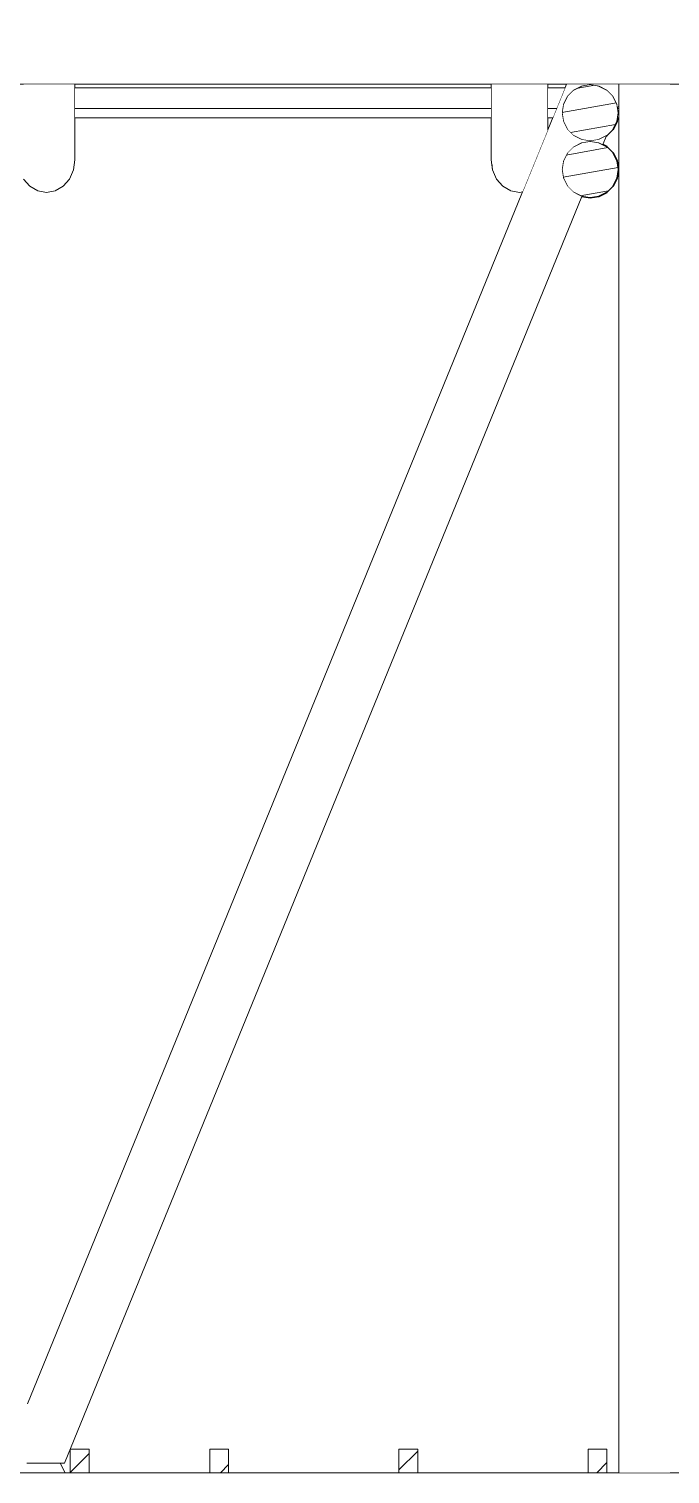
# Model space of a CAD drawing. Header units: millimetres. Extents: x -71878 to 121433, y -67383 to 83273.
# Drawn here: x 8649 to 10005, y -62705 to -59652 of the extents above; entities that cross this region are included whole.
import ezdxf

# ---------------------------------------------------------------- set-up
doc = ezdxf.new("R2010")
doc.units = ezdxf.units.MM
doc.header["$MEASUREMENT"] = 0
doc.set_wipeout_variables(frame=1)
doc.linetypes.add('Wipeout_Contour', pattern=[1000, 0, -1000])
for name, color, linetype in [('COLUMNAS', 7, 'Continuous'), ('ENTIRADO', 7, 'Continuous'), ('Vigas', 7, 'Continuous')]:
    doc.layers.add(name, color=color, linetype=linetype)
for name, color, linetype, lineweight, true_color in [('COLUMNAS_Pluma_Nº__23', 7, 'Continuous', 5, 0x646464), ('ENTIRADO_Pluma_Nº__23', 7, 'Continuous', 5, 0x646464), ('Vigas_Pluma_Nº__23', 7, 'Continuous', 5, 0x646464)]:
    doc.layers.add(name, color=color, linetype=linetype, lineweight=lineweight, true_color=true_color)
doc.layers.add('ENTIRADO_Pluma_Nº__21', color=7, linetype='Continuous', lineweight=5)
doc.layers.add('Vigas_Pluma_Nº__81', color=7, linetype='Continuous', lineweight=30)
pattern_1 = [(10, (-22368.785, -65222.404), (-7.81417, 44.31635), [])]
pattern_2 = [(45, (-22368.78, -65222.4), (-79.5495, 79.5495), []), (45, (-22395.3, -65195.89), (-79.5495, 79.5495), [])]

msp = doc.modelspace()

# ---------------------------------------------------------------- hatches: boundary and pattern name
at = {"layer": 'Vigas', "linetype": 'Continuous', "lineweight": 0, "true_color": 0xffffff}
h = msp.add_hatch(dxfattribs=at)
h.set_pattern_fill('WOOD_0001', style=0, pattern_type=2)
h.set_pattern_definition(pattern_1)
h.paths.add_polyline_path([(9895.751, -59829.01), (9892.814, -59810.469), (9884.292, -59793.743), (9871.018, -59780.469), (9854.292, -59771.947), (9835.751, -59769.01), (9817.21, -59771.947), (9800.484, -59780.469), (9787.21, -59793.743), (9778.687, -59810.469), (9775.751, -59829.01), (9778.687, -59847.551), (9787.21, -59864.277), (9800.484, -59877.551), (9817.21, -59886.074), (9835.751, -59889.01), (9854.292, -59886.074), (9871.018, -59877.551), (9884.292, -59864.277), (9892.814, -59847.551)])
h = msp.add_hatch(dxfattribs=at)
h.set_pattern_fill('WOOD_0001', style=0, pattern_type=2)
h.set_pattern_definition(pattern_1)
h.paths.add_polyline_path([(9895.751, -59949.01), (9892.814, -59930.469), (9884.292, -59913.743), (9871.018, -59900.469), (9854.292, -59891.947), (9835.751, -59889.01), (9817.21, -59891.947), (9800.484, -59900.469), (9787.21, -59913.743), (9778.687, -59930.469), (9775.751, -59949.01), (9778.687, -59967.551), (9787.21, -59984.277), (9800.484, -59997.551), (9817.21, -60006.074), (9835.751, -60009.01), (9854.292, -60006.074), (9871.018, -59997.551), (9884.292, -59984.277), (9892.814, -59967.551)])

# ---------------------------------------------------------------- linework, layer by layer
at = {"layer": 'Vigas_Pluma_Nº__81', "linetype": 'Continuous', "flags": 128}
for points in [[(9778.687, -59847.551), (9787.21, -59864.277), (9800.484, -59877.551), (9817.21, -59886.074), (9835.751, -59889.01), (9854.292, -59886.074), (9871.018, -59877.551), (9884.292, -59864.277), (9892.814, -59847.551), (9895.751, -59829.01), (9892.814, -59810.469), (9884.292, -59793.743), (9871.018, -59780.469), (9854.292, -59771.947), (9835.751, -59769.01), (9817.21, -59771.947), (9800.484, -59780.469), (9787.21, -59793.743), (9778.687, -59810.469), (9775.751, -59829.01)], [(9778.687, -59967.551), (9787.21, -59984.277), (9800.484, -59997.551), (9817.21, -60006.074), (9835.751, -60009.01), (9854.292, -60006.074), (9871.018, -59997.551), (9884.292, -59984.277), (9892.814, -59967.551), (9895.751, -59949.01), (9892.814, -59930.469), (9884.292, -59913.743), (9871.018, -59900.469), (9854.292, -59891.947), (9835.751, -59889.01), (9817.21, -59891.947), (9800.484, -59900.469), (9787.21, -59913.743), (9778.687, -59930.469), (9775.751, -59949.01)]]:
    msp.add_lwpolyline(points, close=True, dxfattribs=at)

# ---------------------------------------------------------------- wipeouts: each hides what was drawn before it
at = {"color": 254, "linetype": 'Wipeout_Contour', "lineweight": 0, "ltscale": 124474.269873}
msp.add_wipeout([(8630.778, -62682.404), (8641.516, -62702.404), (8662.749, -62702.404), (8652.011, -62682.404)], dxfattribs=at).dxf.layer = 'COLUMNAS'
at = {"color": 254, "linetype": 'Wipeout_Contour', "lineweight": 0, "ltscale": 131353.913931}
msp.add_wipeout([(17919.783, -59727.551), (2038.739, -59727.551), (2038.739, -59744.277), (17919.783, -59744.277)], dxfattribs=at).dxf.layer = 'Vigas'

# ---------------------------------------------------------------- next in the draw order: wipeouts: each hides what was drawn before it
at = {"color": 254, "linetype": 'Wipeout_Contour', "lineweight": 0, "ltscale": 124557.938329}
msp.add_wipeout([(8652.011, -62682.404), (8662.749, -62702.404), (8683.489, -62702.404), (8672.751, -62682.404)], dxfattribs=at).dxf.layer = 'COLUMNAS'
at = {"color": 254, "linetype": 'Wipeout_Contour', "lineweight": 0, "ltscale": 131366.427303}
msp.add_wipeout([(17919.783, -59709.01), (2038.739, -59709.01), (2038.739, -59727.551), (17919.783, -59727.551)], dxfattribs=at).dxf.layer = 'Vigas'
at = {"color": 254, "linetype": 'Wipeout_Contour', "lineweight": 0, "ltscale": 131331.564334}
msp.add_wipeout([(2038.739, -59766.074), (2038.739, -59769.01), (17919.783, -59769.01), (17919.783, -59766.074)], dxfattribs=at).dxf.layer = 'Vigas'

# ---------------------------------------------------------------- next in the draw order: wipeouts: each hides what was drawn before it
at = {"color": 254, "linetype": 'Wipeout_Contour', "lineweight": 0, "ltscale": 124635.592085}
msp.add_wipeout([(8690.967, -62682.404), (8672.751, -62682.404), (8683.489, -62702.404), (8701.705, -62702.404)], dxfattribs=at).dxf.layer = 'COLUMNAS'
at = {"color": 254, "linetype": 'Wipeout_Contour', "lineweight": 0, "ltscale": 131379.625339}
msp.add_wipeout([(2038.739, -59709.01), (17919.783, -59709.01), (17919.783, -59690.469), (2038.739, -59690.469)], dxfattribs=at).dxf.layer = 'Vigas'
at = {"color": 254, "linetype": 'Wipeout_Contour', "lineweight": 0, "ltscale": 131335.604052}
msp.add_wipeout([(2038.739, -59757.551), (2038.739, -59766.074), (17919.783, -59766.074), (17919.783, -59757.551)], dxfattribs=at).dxf.layer = 'Vigas'

# ---------------------------------------------------------------- next in the draw order: wipeouts: each hides what was drawn before it
at = {"color": 254, "linetype": 'Wipeout_Contour', "lineweight": 0, "ltscale": 124699.629551}
msp.add_wipeout([(8704.875, -62682.404), (8690.967, -62682.404), (8701.705, -62702.404), (8715.613, -62702.404)], dxfattribs=at).dxf.layer = 'COLUMNAS'
at = {"color": 254, "linetype": 'Wipeout_Contour', "lineweight": 0, "ltscale": 131392.216111}
msp.add_wipeout([(17919.783, -59673.743), (2038.739, -59673.743), (2038.739, -59690.469), (17919.783, -59690.469)], dxfattribs=at).dxf.layer = 'Vigas'
at = {"color": 254, "linetype": 'Wipeout_Contour', "lineweight": 0, "ltscale": 131343.299086}
msp.add_wipeout([(17919.783, -59744.277), (2038.739, -59744.277), (2038.739, -59757.551), (17919.783, -59757.551)], dxfattribs=at).dxf.layer = 'Vigas'

# ---------------------------------------------------------------- next in the draw order: linework, layer by layer
at = {"layer": 'Vigas_Pluma_Nº__23', "linetype": 'Continuous'}
msp.add_line((17919.783, -59769.01), (2038.739, -59769.01), dxfattribs=at)

# ---------------------------------------------------------------- next in the draw order: wipeouts: each hides what was drawn before it
at = {"color": 254, "linetype": 'Wipeout_Contour', "lineweight": 0, "ltscale": 124743.782343}
msp.add_wipeout([(8704.875, -62682.404), (8715.613, -62702.404), (8723.854, -62702.404), (8713.116, -62682.404)], dxfattribs=at).dxf.layer = 'COLUMNAS'
at = {"color": 254, "linetype": 'Wipeout_Contour', "lineweight": 0, "ltscale": 131402.956096}
msp.add_wipeout([(17919.783, -59660.469), (2038.739, -59660.469), (2038.739, -59673.743), (17919.783, -59673.743)], dxfattribs=at).dxf.layer = 'Vigas'

# ---------------------------------------------------------------- next in the draw order: wipeouts: each hides what was drawn before it
at = {"color": 254, "linetype": 'Wipeout_Contour', "lineweight": 0, "ltscale": 158618.252172}
msp.add_wipeout([(8645.466, -62570.763), (9790.336, -59769.01), (9785.485, -59769.01), (8646.161, -62557.191), (8646.483, -62558.298)], dxfattribs=at).dxf.layer = 'COLUMNAS'
at = {"color": 254, "linetype": 'Wipeout_Contour', "lineweight": 0, "ltscale": 124763.728225}
msp.add_wipeout([(8713.116, -62682.404), (8723.854, -62702.404), (8725.619, -62702.404), (8714.881, -62682.404)], dxfattribs=at).dxf.layer = 'COLUMNAS'
at = {"color": 254, "linetype": 'Wipeout_Contour', "lineweight": 0, "ltscale": 131410.776228}
msp.add_wipeout([(2038.739, -59651.947), (2038.739, -59660.469), (17919.783, -59660.469), (17919.783, -59651.947)], dxfattribs=at).dxf.layer = 'Vigas'

# ---------------------------------------------------------------- next in the draw order: linework, layer by layer
at = {"layer": 'COLUMNAS_Pluma_Nº__23', "linetype": 'Continuous'}
msp.add_line((8725.619, -62702.404), (8714.881, -62682.404), dxfattribs=at)

# ---------------------------------------------------------------- next in the draw order: wipeouts: each hides what was drawn before it
at = {"color": 254, "linetype": 'Wipeout_Contour', "lineweight": 0, "ltscale": 352764.491769}
msp.add_wipeout([(8644.57, -62595.988), (8643.229, -62602.42), (9775.965, -59830.362), (9775.751, -59829.01), (9778.687, -59810.469), (9787.21, -59793.743), (9793.498, -59787.455), (9801.035, -59769.01), (9790.337, -59769.01), (8645.466, -62570.763), (8645.661, -62572.114)], dxfattribs=at).dxf.layer = 'COLUMNAS'

# ---------------------------------------------------------------- next in the draw order: wipeouts: each hides what was drawn before it
at = {"color": 254, "linetype": 'Wipeout_Contour', "lineweight": 0, "ltscale": 163159.149473}
msp.add_wipeout([(9801.035, -59769.01), (9793.498, -59787.455), (9800.484, -59780.469), (9814.84, -59773.155), (9816.533, -59769.01)], dxfattribs=at).dxf.layer = 'COLUMNAS'
at = {"color": 254, "linetype": 'Wipeout_Contour', "lineweight": 0, "ltscale": 315505.038685}
msp.add_wipeout([(8610.545, -62682.404), (8626.043, -62682.404), (9781.879, -59853.816), (9778.687, -59847.551), (9775.965, -59830.362), (8643.229, -62602.42), (8641.689, -62624.55), (8633.479, -62647.887), (8619.952, -62662.241), (8618.665, -62662.533)], dxfattribs=at).dxf.layer = 'COLUMNAS'
at = {"color": 254, "linetype": 'Wipeout_Contour', "lineweight": 0, "ltscale": 129579.534955}
msp.add_wipeout([(16584.026, -62702.404), (3263.42, -62702.404), (3263.42, -62705.341), (16584.026, -62705.341)], dxfattribs=at).dxf.layer = 'Vigas'

# ---------------------------------------------------------------- next in the draw order: linework, layer by layer
at = {"layer": 'ENTIRADO_Pluma_Nº__21', "linetype": 'Continuous'}
for p, q in [((9871.203, -62652.404), (9871.203, -62702.404)), ((8776.424, -62702.404), (8736.424, -62702.404)), ((9071.203, -62702.404), (9031.203, -62702.404)), ((9471.203, -62702.404), (9431.203, -62702.404)), ((9871.203, -62702.404), (9831.203, -62702.404))]:
    msp.add_line(p, q, dxfattribs=at)
at = {"layer": 'Vigas_Pluma_Nº__23', "linetype": 'Continuous'}
for p, q in [((8736.424, -62702.404), (8562.946, -62702.404)), ((9031.203, -62702.404), (8776.424, -62702.404)), ((9431.203, -62702.404), (9071.203, -62702.404)), ((9831.203, -62702.404), (9471.203, -62702.404)), ((10231.203, -62702.404), (9871.203, -62702.404))]:
    msp.add_line(p, q, dxfattribs=at)

# ---------------------------------------------------------------- next in the draw order: wipeouts: each hides what was drawn before it
at = {"color": 254, "linetype": 'Wipeout_Contour', "lineweight": 0, "ltscale": 163255.50088}
msp.add_wipeout([(9814.84, -59773.155), (9817.21, -59771.947), (9835.284, -59769.084), (9835.314, -59769.01), (9816.533, -59769.01)], dxfattribs=at).dxf.layer = 'COLUMNAS'
at = {"color": 254, "linetype": 'Wipeout_Contour', "lineweight": 0, "ltscale": 160015.628396}
msp.add_wipeout([(9781.879, -59853.816), (8626.043, -62682.404), (8644.824, -62682.404), (9793.724, -59870.791), (9787.21, -59864.277)], dxfattribs=at).dxf.layer = 'COLUMNAS'

# ---------------------------------------------------------------- next in the draw order: wipeouts: each hides what was drawn before it
at = {"color": 254, "linetype": 'Wipeout_Contour', "lineweight": 0, "ltscale": 97988.612294}
msp.add_wipeout([(9835.284, -59769.084), (9835.751, -59769.01), (9835.314, -59769.01)], dxfattribs=at).dxf.layer = 'COLUMNAS'
at = {"color": 254, "linetype": 'Wipeout_Contour', "lineweight": 0, "ltscale": 130575.782927}
msp.add_wipeout([(10004.726, -59769.01), (9991.452, -59769.01), (9991.452, -62702.404), (10004.726, -62702.404)], dxfattribs=at).dxf.layer = 'COLUMNAS'
at = {"color": 254, "linetype": 'Wipeout_Contour', "lineweight": 0, "ltscale": 355620.101337}
msp.add_wipeout([(9793.724, -59870.791), (8644.824, -62682.404), (8665.05, -62682.404), (9777.493, -59960.008), (9775.751, -59949.01), (9778.687, -59930.469), (9787.21, -59913.743), (9800.484, -59900.469), (9802.174, -59899.608), (9809.343, -59882.065), (9800.484, -59877.551)], dxfattribs=at).dxf.layer = 'COLUMNAS'

# ---------------------------------------------------------------- next in the draw order: wipeouts: each hides what was drawn before it
at = {"color": 254, "linetype": 'Wipeout_Contour', "lineweight": 0, "ltscale": 130706.270236}
msp.add_wipeout([(9855.54, -59769.01), (9835.751, -59769.01), (9854.292, -59771.947), (9854.331, -59771.967)], dxfattribs=at).dxf.layer = 'COLUMNAS'
at = {"color": 254, "linetype": 'Wipeout_Contour', "lineweight": 0, "ltscale": 130516.290631}
msp.add_wipeout([(9974.726, -62702.404), (9991.452, -62702.404), (9991.452, -59769.01), (9974.726, -59769.01)], dxfattribs=at).dxf.layer = 'COLUMNAS'
at = {"color": 254, "linetype": 'Wipeout_Contour', "lineweight": 0, "ltscale": 195743.366877}
msp.add_wipeout([(9802.174, -59899.608), (9817.21, -59891.947), (9825.533, -59890.628), (9826.775, -59887.589), (9817.21, -59886.074), (9809.343, -59882.065)], dxfattribs=at).dxf.layer = 'COLUMNAS'
at = {"color": 254, "linetype": 'Wipeout_Contour', "lineweight": 0, "ltscale": 192602.002294}
msp.add_wipeout([(9777.493, -59960.008), (8665.05, -62682.404), (8684.74, -62682.404), (9787.25, -59984.317), (9787.21, -59984.277), (9778.687, -59967.551)], dxfattribs=at).dxf.layer = 'COLUMNAS'

# ---------------------------------------------------------------- next in the draw order: linework, layer by layer
at = {"layer": 'COLUMNAS_Pluma_Nº__23', "linetype": 'Continuous'}
msp.add_line((8644.824, -62682.404), (8665.05, -62682.404), dxfattribs=at)

# ---------------------------------------------------------------- next in the draw order: wipeouts: each hides what was drawn before it
at = {"color": 254, "linetype": 'Wipeout_Contour', "lineweight": 0, "ltscale": 130761.062547}
msp.add_wipeout([(9855.54, -59769.01), (9854.331, -59771.967), (9870.628, -59780.271), (9875.23, -59769.01)], dxfattribs=at).dxf.layer = 'COLUMNAS'
at = {"color": 254, "linetype": 'Wipeout_Contour', "lineweight": 0, "ltscale": 130446.353844}
msp.add_wipeout([(9956.185, -59769.01), (9956.185, -62702.404), (9974.725, -62702.404), (9974.726, -59769.01)], dxfattribs=at).dxf.layer = 'COLUMNAS'
at = {"color": 254, "linetype": 'Wipeout_Contour', "lineweight": 0, "ltscale": 97910.952387}
msp.add_wipeout([(9826.776, -59887.589), (9825.533, -59890.628), (9835.751, -59889.01)], dxfattribs=at).dxf.layer = 'COLUMNAS'
at = {"color": 254, "linetype": 'Wipeout_Contour', "lineweight": 0, "ltscale": 127501.478473}
msp.add_wipeout([(8684.74, -62682.404), (8701.967, -62682.404), (9799.48, -59996.547), (9787.25, -59984.317)], dxfattribs=at).dxf.layer = 'COLUMNAS'

# ---------------------------------------------------------------- next in the draw order: linework, layer by layer
at = {"layer": 'COLUMNAS_Pluma_Nº__23', "linetype": 'Continuous'}
msp.add_line((8665.05, -62682.404), (8684.74, -62682.404), dxfattribs=at)

# ---------------------------------------------------------------- next in the draw order: wipeouts: each hides what was drawn before it
at = {"color": 254, "linetype": 'Wipeout_Contour', "lineweight": 0, "ltscale": 163518.620373}
msp.add_wipeout([(9875.23, -59769.01), (9870.628, -59780.271), (9871.018, -59780.469), (9882.914, -59792.365), (9892.457, -59769.01)], dxfattribs=at).dxf.layer = 'COLUMNAS'
at = {"color": 254, "linetype": 'Wipeout_Contour', "lineweight": 0, "ltscale": 130372.818611}
msp.add_wipeout([(9937.643, -59769.01), (9937.643, -62702.404), (9956.184, -62702.404), (9956.185, -59769.01)], dxfattribs=at).dxf.layer = 'COLUMNAS'
at = {"color": 254, "linetype": 'Wipeout_Contour', "lineweight": 0, "ltscale": 97944.387526}
msp.add_wipeout([(9835.751, -59889.01), (9842.956, -59890.151), (9843.953, -59887.711)], dxfattribs=at).dxf.layer = 'COLUMNAS'
at = {"color": 254, "linetype": 'Wipeout_Contour', "lineweight": 0, "ltscale": 160141.769988}
msp.add_wipeout([(8701.967, -62682.404), (8715.045, -62682.404), (9810.137, -60002.47), (9800.484, -59997.551), (9799.48, -59996.547)], dxfattribs=at).dxf.layer = 'COLUMNAS'

# ---------------------------------------------------------------- next in the draw order: wipeouts: each hides what was drawn before it
at = {"color": 254, "linetype": 'Wipeout_Contour', "lineweight": 0, "ltscale": 196283.104149}
msp.add_wipeout([(9892.457, -59769.01), (9882.914, -59792.365), (9884.292, -59793.743), (9890.472, -59805.873), (9896.185, -59791.893), (9896.185, -59769.01)], dxfattribs=at).dxf.layer = 'COLUMNAS'
at = {"color": 254, "linetype": 'Wipeout_Contour', "lineweight": 0, "ltscale": 130302.883099}
msp.add_wipeout([(9920.917, -59769.01), (9920.917, -62702.404), (9937.643, -62702.404), (9937.643, -59769.01)], dxfattribs=at).dxf.layer = 'COLUMNAS'
at = {"color": 254, "linetype": 'Wipeout_Contour', "lineweight": 0, "ltscale": 195952.481686}
msp.add_wipeout([(9842.956, -59890.151), (9854.292, -59891.947), (9855.126, -59892.372), (9858.596, -59883.88), (9854.292, -59886.074), (9843.953, -59887.711)], dxfattribs=at).dxf.layer = 'COLUMNAS'
at = {"color": 254, "linetype": 'Wipeout_Contour', "lineweight": 0, "ltscale": 127587.327312}
msp.add_wipeout([(8715.045, -62682.404), (8722.694, -62682.404), (9816.468, -60005.696), (9810.137, -60002.47)], dxfattribs=at).dxf.layer = 'COLUMNAS'

# ---------------------------------------------------------------- next in the draw order: linework, layer by layer
at = {"layer": 'COLUMNAS_Pluma_Nº__23', "linetype": 'Continuous'}
msp.add_line((8684.74, -62682.404), (8701.967, -62682.404), dxfattribs=at)

# ---------------------------------------------------------------- next in the draw order: wipeouts: each hides what was drawn before it
at = {"color": 254, "linetype": 'Wipeout_Contour', "lineweight": 0, "ltscale": 163569.421881}
msp.add_wipeout([(9890.472, -59805.873), (9892.814, -59810.469), (9893.772, -59816.516), (9896.185, -59810.612), (9896.185, -59791.893)], dxfattribs=at).dxf.layer = 'COLUMNAS'
at = {"color": 254, "linetype": 'Wipeout_Contour', "lineweight": 0, "ltscale": 130672.895004}
msp.add_wipeout([(9855.126, -59892.372), (9861.457, -59895.598), (9868.256, -59878.958), (9858.596, -59883.88)], dxfattribs=at).dxf.layer = 'COLUMNAS'
at = {"color": 254, "linetype": 'Wipeout_Contour', "lineweight": 0, "ltscale": 160208.884285}
msp.add_wipeout([(9816.468, -60005.696), (8722.694, -62682.404), (8724.165, -62682.404), (9817.749, -60006.159), (9817.21, -60006.074)], dxfattribs=at).dxf.layer = 'COLUMNAS'

# ---------------------------------------------------------------- next in the draw order: hatches: boundary and pattern name
at = {"layer": 'ENTIRADO', "linetype": 'Continuous', "lineweight": 0, "true_color": 0xffffff}
h = msp.add_hatch(dxfattribs=at)
h.set_pattern_fill('STEEL_0001', style=0, pattern_type=2)
h.set_pattern_definition(pattern_2)
h.paths.add_polyline_path([(8736.424, -62652.404), (8736.424, -62702.404), (8776.424, -62702.404), (8776.424, -62652.404)])
h = msp.add_hatch(dxfattribs=at)
h.set_pattern_fill('STEEL_0001', style=0, pattern_type=2)
h.set_pattern_definition(pattern_2)
h.paths.add_polyline_path([(9031.203, -62652.404), (9031.203, -62702.404), (9071.203, -62702.404), (9071.203, -62652.404)])
h = msp.add_hatch(dxfattribs=at)
h.set_pattern_fill('STEEL_0001', style=0, pattern_type=2)
h.set_pattern_definition(pattern_2)
h.paths.add_polyline_path([(9431.203, -62652.404), (9431.203, -62702.404), (9471.203, -62702.404), (9471.203, -62652.404)])
h = msp.add_hatch(dxfattribs=at)
h.set_pattern_fill('STEEL_0001', style=0, pattern_type=2)
h.set_pattern_definition(pattern_2)
h.paths.add_polyline_path([(9831.203, -62652.404), (9831.203, -62702.404), (9871.203, -62702.404), (9871.203, -62652.404)])

# ---------------------------------------------------------------- next in the draw order: linework, layer by layer
at = {"layer": 'COLUMNAS_Pluma_Nº__23', "linetype": 'Continuous'}
for p, q in [((8646.16, -62557.192), (9785.485, -59769.01)), ((8724.165, -62682.404), (9817.749, -60006.159)), ((8701.967, -62682.404), (8715.045, -62682.404)), ((8715.045, -62682.404), (8722.694, -62682.404)), ((8722.694, -62682.404), (8724.165, -62682.404))]:
    msp.add_line(p, q, dxfattribs=at)
at = {"layer": 'ENTIRADO_Pluma_Nº__21', "linetype": 'Continuous'}
for p, q in [((8736.424, -62652.404), (8736.424, -62702.404)), ((8776.424, -62652.404), (8736.424, -62652.404)), ((8776.424, -62652.404), (8776.424, -62702.404)), ((9031.203, -62652.404), (9031.203, -62702.404)), ((9071.203, -62652.404), (9031.203, -62652.404)), ((9071.203, -62652.404), (9071.203, -62702.404)), ((9431.203, -62652.404), (9431.203, -62702.404)), ((9471.203, -62652.404), (9431.203, -62652.404)), ((9471.203, -62652.404), (9471.203, -62702.404)), ((9831.203, -62652.404), (9831.203, -62702.404)), ((9871.203, -62652.404), (9831.203, -62652.404))]:
    msp.add_line(p, q, dxfattribs=at)

# ---------------------------------------------------------------- next in the draw order: wipeouts: each hides what was drawn before it
at = {"color": 254, "linetype": 'Wipeout_Contour', "lineweight": 0, "ltscale": 130855.204897}
msp.add_wipeout([(9893.772, -59816.516), (9894.183, -59819.11), (9896.185, -59814.211), (9896.185, -59810.612)], dxfattribs=at).dxf.layer = 'COLUMNAS'
at = {"color": 254, "linetype": 'Wipeout_Contour', "lineweight": 0, "ltscale": 130691.873234}
msp.add_wipeout([(9868.256, -59878.958), (9861.457, -59895.598), (9862.674, -59896.218), (9870.114, -59878.012)], dxfattribs=at).dxf.layer = 'COLUMNAS'

# ---------------------------------------------------------------- next in the draw order: linework, layer by layer
at = {"layer": 'COLUMNAS_Pluma_Nº__23', "linetype": 'Continuous'}
for p, q in [((9894.183, -59819.11), (9896.185, -59814.211)), ((9862.674, -59896.218), (9870.114, -59878.012))]:
    msp.add_line(p, q, dxfattribs=at)

# ---------------------------------------------------------------- next in the draw order: wipeouts: each hides what was drawn before it
at = {"color": 254, "linetype": 'Wipeout_Contour', "lineweight": 0, "ltscale": 125884.846754}
msp.add_wipeout([(8650.9, -59769.01), (8637.626, -59769.01), (8637.626, -59969.123), (8650.9, -59984.407)], dxfattribs=at).dxf.layer = 'Vigas'
at = {"color": 254, "linetype": 'Wipeout_Contour', "lineweight": 0, "ltscale": 129775.006304}
msp.add_wipeout([(9626.167, -59928.515), (9629.104, -59949.864), (9629.104, -59769.01), (9626.167, -59769.01)], dxfattribs=at).dxf.layer = 'Vigas'

# ---------------------------------------------------------------- next in the draw order: wipeouts: each hides what was drawn before it
at = {"color": 254, "linetype": 'Wipeout_Contour', "lineweight": 0, "ltscale": 163558.008014}
msp.add_wipeout([(9894.074, -59839.597), (9896.184, -59839.597), (9896.184, -59819.767), (9894.287, -59819.767), (9895.751, -59829.01)], dxfattribs=at).dxf.layer = 'ENTIRADO'
at = {"color": 254, "linetype": 'Wipeout_Contour', "lineweight": 0, "ltscale": 125939.789052}
msp.add_wipeout([(8650.9, -59769.01), (8650.9, -59984.407), (8667.626, -59994.221), (8667.626, -59769.01)], dxfattribs=at).dxf.layer = 'Vigas'
at = {"color": 254, "linetype": 'Wipeout_Contour', "lineweight": 0, "ltscale": 129791.002145}
msp.add_wipeout([(9629.104, -59769.01), (9629.104, -59949.864), (9637.626, -59969.123), (9637.626, -59769.01)], dxfattribs=at).dxf.layer = 'Vigas'

# ---------------------------------------------------------------- next in the draw order: linework, layer by layer
at = {"layer": 'ENTIRADO_Pluma_Nº__23', "linetype": 'Continuous'}
msp.add_line((9894.074, -59839.597), (9896.185, -59839.597), dxfattribs=at)
at = {"layer": 'Vigas_Pluma_Nº__23', "linetype": 'Continuous'}
msp.add_line((8650.9, -59984.407), (8637.626, -59969.123), dxfattribs=at)

# ---------------------------------------------------------------- next in the draw order: wipeouts: each hides what was drawn before it
at = {"color": 254, "linetype": 'Wipeout_Contour', "lineweight": 0, "ltscale": 130853.653494}
msp.add_wipeout([(9894.183, -59819.11), (9894.287, -59819.766), (9896.185, -59819.766), (9896.185, -59814.211)], dxfattribs=at).dxf.layer = 'ENTIRADO'
at = {"color": 254, "linetype": 'Wipeout_Contour', "lineweight": 0, "ltscale": 126007.102732}
msp.add_wipeout([(8667.626, -59769.01), (8667.626, -59994.221), (8686.167, -59997.602), (8686.167, -59769.01)], dxfattribs=at).dxf.layer = 'Vigas'
at = {"color": 254, "linetype": 'Wipeout_Contour', "lineweight": 0, "ltscale": 129828.39622}
msp.add_wipeout([(9637.626, -59769.01), (9637.626, -59969.123), (9650.9, -59984.407), (9650.9, -59769.01)], dxfattribs=at).dxf.layer = 'Vigas'

# ---------------------------------------------------------------- next in the draw order: linework, layer by layer
at = {"layer": 'ENTIRADO_Pluma_Nº__23', "linetype": 'Continuous'}
msp.add_line((9894.287, -59819.767), (9896.185, -59819.767), dxfattribs=at)
at = {"layer": 'Vigas_Pluma_Nº__23', "linetype": 'Continuous'}
for p, q in [((9626.167, -59928.515), (9626.167, -59769.01)), ((9626.167, -59928.515), (9629.104, -59949.864)), ((8667.626, -59994.221), (8650.9, -59984.407))]:
    msp.add_line(p, q, dxfattribs=at)

# ---------------------------------------------------------------- next in the draw order: wipeouts: each hides what was drawn before it
at = {"color": 254, "linetype": 'Wipeout_Contour', "lineweight": 0, "ltscale": 126080.19338}
msp.add_wipeout([(8686.167, -59769.01), (8686.167, -59997.602), (8704.708, -59994.221), (8704.708, -59769.01)], dxfattribs=at).dxf.layer = 'Vigas'
at = {"color": 254, "linetype": 'Wipeout_Contour', "lineweight": 0, "ltscale": 129883.518299}
msp.add_wipeout([(9650.9, -59984.407), (9667.626, -59994.221), (9667.626, -59769.01), (9650.9, -59769.01)], dxfattribs=at).dxf.layer = 'Vigas'

# ---------------------------------------------------------------- next in the draw order: linework, layer by layer
at = {"layer": 'Vigas_Pluma_Nº__23', "linetype": 'Continuous'}
for p, q in [((9629.104, -59949.864), (9637.626, -59969.123)), ((8686.167, -59997.602), (8667.626, -59994.221)), ((9637.626, -59969.123), (9650.9, -59984.407))]:
    msp.add_line(p, q, dxfattribs=at)

# ---------------------------------------------------------------- next in the draw order: wipeouts: each hides what was drawn before it
at = {"color": 254, "linetype": 'Wipeout_Contour', "lineweight": 0, "ltscale": 130243.392839}
msp.add_wipeout([(9907.643, -59769.01), (9907.643, -62702.404), (9920.917, -62702.404), (9920.917, -59769.01)], dxfattribs=at).dxf.layer = 'COLUMNAS'
at = {"color": 254, "linetype": 'Wipeout_Contour', "lineweight": 0, "ltscale": 126151.902719}
msp.add_wipeout([(8704.708, -59769.01), (8704.708, -59994.221), (8721.434, -59984.407), (8721.434, -59769.01)], dxfattribs=at).dxf.layer = 'Vigas'
at = {"color": 254, "linetype": 'Wipeout_Contour', "lineweight": 0, "ltscale": 129950.96035}
msp.add_wipeout([(9667.626, -59769.01), (9667.626, -59994.221), (9686.167, -59997.602), (9686.167, -59769.01)], dxfattribs=at).dxf.layer = 'Vigas'

# ---------------------------------------------------------------- next in the draw order: linework, layer by layer
at = {"layer": 'Vigas_Pluma_Nº__23', "linetype": 'Continuous'}
for p, q in [((8704.708, -59994.221), (8686.167, -59997.602)), ((9650.9, -59984.407), (9667.626, -59994.221))]:
    msp.add_line(p, q, dxfattribs=at)

# ---------------------------------------------------------------- next in the draw order: wipeouts: each hides what was drawn before it
at = {"color": 254, "linetype": 'Wipeout_Contour', "lineweight": 0, "ltscale": 130200.171047}
msp.add_wipeout([(9899.121, -59769.01), (9899.121, -62702.404), (9907.643, -62702.404), (9907.643, -59769.01)], dxfattribs=at).dxf.layer = 'COLUMNAS'
at = {"color": 254, "linetype": 'Wipeout_Contour', "lineweight": 0, "ltscale": 126215.210852}
msp.add_wipeout([(8721.434, -59769.01), (8721.434, -59984.407), (8734.708, -59969.123), (8734.708, -59769.01)], dxfattribs=at).dxf.layer = 'Vigas'
at = {"color": 254, "linetype": 'Wipeout_Contour', "lineweight": 0, "ltscale": 162513.109119}
msp.add_wipeout([(9686.167, -59997.602), (9692.552, -59996.438), (9704.708, -59966.69), (9704.708, -59769.01), (9686.167, -59769.01)], dxfattribs=at).dxf.layer = 'Vigas'

# ---------------------------------------------------------------- next in the draw order: linework, layer by layer
at = {"layer": 'Vigas_Pluma_Nº__23', "linetype": 'Continuous'}
for p, q in [((8721.434, -59984.407), (8704.708, -59994.221)), ((9667.626, -59994.221), (9686.167, -59997.602)), ((9686.167, -59997.602), (9692.552, -59996.438))]:
    msp.add_line(p, q, dxfattribs=at)

# ---------------------------------------------------------------- next in the draw order: wipeouts: each hides what was drawn before it
at = {"color": 254, "linetype": 'Wipeout_Contour', "lineweight": 0, "ltscale": 130177.448058}
msp.add_wipeout([(9896.185, -59769.01), (9896.185, -62702.404), (9899.121, -62702.404), (9899.121, -59769.01)], dxfattribs=at).dxf.layer = 'COLUMNAS'
at = {"color": 254, "linetype": 'Wipeout_Contour', "lineweight": 0, "ltscale": 126263.931069}
msp.add_wipeout([(8734.708, -59769.01), (8734.708, -59969.123), (8743.231, -59949.864), (8743.231, -59769.01)], dxfattribs=at).dxf.layer = 'Vigas'
at = {"color": 254, "linetype": 'Wipeout_Contour', "lineweight": 0, "ltscale": 130109.787451}
msp.add_wipeout([(9704.708, -59769.01), (9704.708, -59966.689), (9721.434, -59925.757), (9721.434, -59769.01)], dxfattribs=at).dxf.layer = 'Vigas'

# ---------------------------------------------------------------- next in the draw order: linework, layer by layer
at = {"layer": 'COLUMNAS_Pluma_Nº__23', "linetype": 'Continuous'}
msp.add_line((9896.185, -59769.01), (9896.185, -62702.404), dxfattribs=at)
at = {"layer": 'Vigas_Pluma_Nº__23', "linetype": 'Continuous'}
msp.add_line((8734.708, -59969.123), (8721.434, -59984.407), dxfattribs=at)

# ---------------------------------------------------------------- next in the draw order: wipeouts: each hides what was drawn before it
at = {"color": 254, "linetype": 'Wipeout_Contour', "lineweight": 0, "ltscale": 126293.306609}
msp.add_wipeout([(8743.231, -59949.864), (8746.167, -59928.515), (8746.167, -59769.01), (8743.231, -59769.01)], dxfattribs=at).dxf.layer = 'Vigas'
at = {"color": 254, "linetype": 'Wipeout_Contour', "lineweight": 0, "ltscale": 130180.911047}
msp.add_wipeout([(9721.434, -59769.01), (9721.434, -59925.757), (9734.708, -59893.273), (9734.708, -59769.01)], dxfattribs=at).dxf.layer = 'Vigas'

# ---------------------------------------------------------------- next in the draw order: linework, layer by layer
at = {"layer": 'Vigas_Pluma_Nº__23', "linetype": 'Continuous'}
for p, q in [((8746.167, -59769.01), (8746.167, -59928.515)), ((8746.167, -59928.515), (8743.231, -59949.864)), ((8743.231, -59949.864), (8734.708, -59969.123))]:
    msp.add_line(p, q, dxfattribs=at)

# ---------------------------------------------------------------- next in the draw order: wipeouts: each hides what was drawn before it
at = {"color": 254, "linetype": 'Wipeout_Contour', "lineweight": 0, "ltscale": 130232.621926}
msp.add_wipeout([(9743.231, -59769.01), (9734.708, -59769.01), (9734.708, -59893.273), (9743.231, -59872.417)], dxfattribs=at).dxf.layer = 'Vigas'

# ---------------------------------------------------------------- next in the draw order: wipeouts: each hides what was drawn before it
at = {"color": 254, "linetype": 'Wipeout_Contour', "lineweight": 0, "ltscale": 128050.113579}
msp.add_wipeout([(8746.167, -59839.597), (9626.167, -59839.597), (9626.167, -59819.767), (8746.167, -59819.767)], dxfattribs=at).dxf.layer = 'ENTIRADO'
at = {"color": 254, "linetype": 'Wipeout_Contour', "lineweight": 0, "ltscale": 130259.809731}
msp.add_wipeout([(9743.231, -59769.01), (9743.231, -59872.417), (9746.167, -59865.23), (9746.167, -59769.01)], dxfattribs=at).dxf.layer = 'Vigas'

# ---------------------------------------------------------------- next in the draw order: linework, layer by layer
at = {"layer": 'ENTIRADO_Pluma_Nº__23', "linetype": 'Continuous'}
msp.add_line((8746.167, -59839.597), (9626.167, -59839.597), dxfattribs=at)
at = {"layer": 'Vigas_Pluma_Nº__23', "linetype": 'Continuous'}
msp.add_line((9746.167, -59865.23), (9746.167, -59769.01), dxfattribs=at)

# ---------------------------------------------------------------- next in the draw order: wipeouts: each hides what was drawn before it
at = {"color": 254, "linetype": 'Wipeout_Contour', "lineweight": 0, "ltscale": 128071.511575}
msp.add_wipeout([(8746.167, -59819.766), (9626.167, -59819.766), (9626.167, -59776.344), (8746.167, -59776.344)], dxfattribs=at).dxf.layer = 'ENTIRADO'

# ---------------------------------------------------------------- next in the draw order: linework, layer by layer
at = {"layer": 'ENTIRADO_Pluma_Nº__23', "linetype": 'Continuous'}
for p, q in [((8746.167, -59776.344), (9626.167, -59776.344)), ((8746.167, -59819.767), (9626.167, -59819.767))]:
    msp.add_line(p, q, dxfattribs=at)

# ---------------------------------------------------------------- next in the draw order: wipeouts: each hides what was drawn before it
at = {"color": 254, "linetype": 'Wipeout_Contour', "lineweight": 0, "ltscale": 130287.390074}
msp.add_wipeout([(9746.167, -59819.767), (9746.167, -59839.597), (9756.642, -59839.597), (9764.745, -59819.767)], dxfattribs=at).dxf.layer = 'ENTIRADO'

# ---------------------------------------------------------------- next in the draw order: linework, layer by layer
at = {"layer": 'ENTIRADO_Pluma_Nº__23', "linetype": 'Continuous'}
msp.add_line((9746.167, -59839.597), (9756.642, -59839.597), dxfattribs=at)

# ---------------------------------------------------------------- next in the draw order: wipeouts: each hides what was drawn before it
at = {"color": 254, "linetype": 'Wipeout_Contour', "lineweight": 0, "ltscale": 130333.953924}
msp.add_wipeout([(9746.167, -59776.344), (9746.167, -59819.766), (9764.745, -59819.766), (9782.489, -59776.344)], dxfattribs=at).dxf.layer = 'ENTIRADO'

# ---------------------------------------------------------------- next in the draw order: linework, layer by layer
at = {"layer": 'ENTIRADO_Pluma_Nº__23', "linetype": 'Continuous'}
for p, q in [((9746.167, -59776.344), (9782.489, -59776.344)), ((9746.167, -59819.767), (9764.745, -59819.767))]:
    msp.add_line(p, q, dxfattribs=at)

doc.saveas('drawing.dxf')
